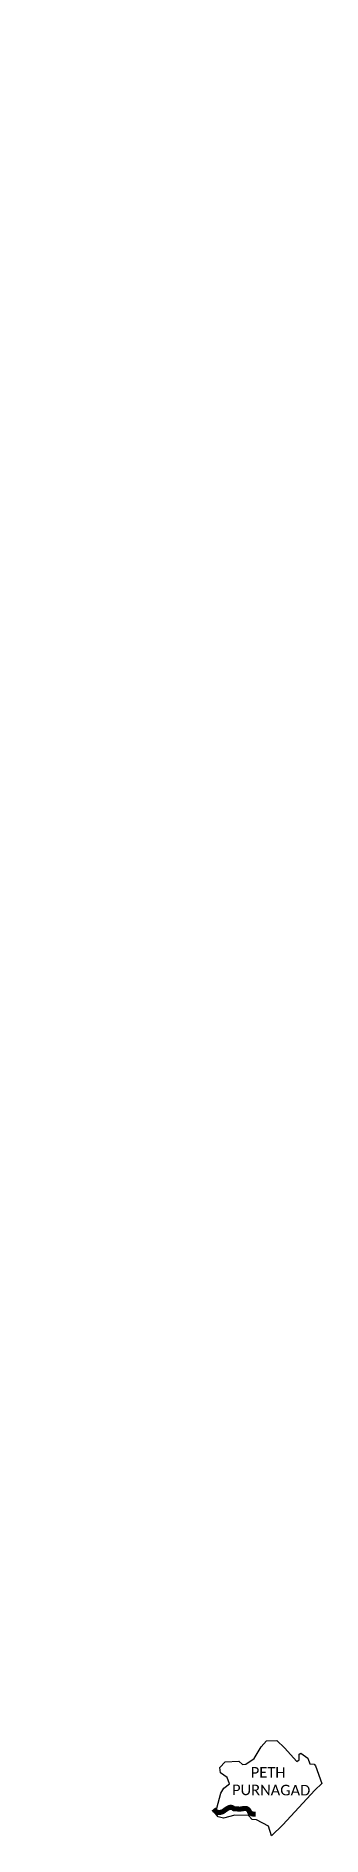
# Model space of a CAD drawing. Header units: metres. Extents: x 318300 to 321116, y 1858751 to 1876470.
import ezdxf

# ---------------------------------------------------------------- set-up
doc = ezdxf.new("R2010")
doc.units = ezdxf.units.M
for name, color, linetype in [('NATURALLY PROTECTED', 3, 'Continuous'), ('village', 3, 'Continuous'), ('VILLAGE NAME', 250, 'Continuous')]:
    doc.layers.add(name, color=color, linetype=linetype)
doc.styles.get("Standard").update_dxf_attribs({"font": 'Cambria Math.ttf'})

msp = doc.modelspace()

# ---------------------------------------------------------------- linework, layer by layer
at = {"layer": 'NATURALLY PROTECTED', "const_width": 50, "flags": 128}
msp.add_lwpolyline([(318325, 1876445)], close=True, dxfattribs=at)
msp.add_lwpolyline([(320048, 1859016), (320058, 1859004), (320076, 1858989), (320094, 1858983), (320113, 1858983), (320132, 1858987), (320145, 1858994), (320163, 1859007), (320181, 1859019), (320194, 1859027), (320205, 1859031), (320214, 1859033), (320223, 1859033), (320232, 1859031), (320240, 1859027), (320244, 1859022), (320249, 1859019), (320255, 1859018), (320265, 1859017), (320280, 1859017), (320301, 1859016), (320315, 1859016), (320331, 1859019), (320351, 1859021), (320357, 1859021), (320365, 1859021), (320373, 1859020), (320381, 1859016), (320390, 1859010), (320395, 1859003), (320401, 1858993), (320405, 1858982), (320410, 1858976), (320417, 1858973), (320431, 1858968), (320452, 1858965), (320462, 1858965)], dxfattribs=at)
at = {"layer": 'village', "color": 3}
msp.add_polyline3d([(320082, 1859026, 0), (320119, 1859171, 0), (320150, 1859221, 0), (320205, 1859265, 0), (320183, 1859327, 0), (320116, 1859371, 0), (320112, 1859426, 0), (320163, 1859481, 0), (320296, 1859488, 0), (320335, 1859455, 0), (320365, 1859459, 0), (320450, 1859513, 0), (320516, 1859628, 0), (320569, 1859687, 0), (320673, 1859692, 0), (320748, 1859617, 0), (320867, 1859485, 0), (320893, 1859500, 0), (320891, 1859557, 0), (320909, 1859567, 0), (320978, 1859517, 0), (320996, 1859461, 0), (321039, 1859459, 0), (321051, 1859441, 0), (321116, 1859269, 0), (321046, 1859202, 0), (320731, 1858860, 0), (320619, 1858751, 0), (320589, 1858848, 0), (320472, 1858909, 0), (320428, 1858913, 0), (320393, 1858953, 0), (320257, 1858956, 0), (320148, 1858926, 0), (320094, 1858938, 0), (320045, 1859001, 0)], close=True, dxfattribs=at)

# ---------------------------------------------------------------- texts
at = {"layer": 'VILLAGE NAME', "insert": (320232, 1859431), "char_height": 104.04, "attachment_point": 1, "rotation": 359.6762}
msp.add_mtext_dynamic_manual_height_columns('{\\fCalibri|b0|i0|c0|p34;     PETH PURNAGAD}', width=673.36, gutter_width=520, heights=[496], dxfattribs=at)

doc.saveas('drawing.dxf')
